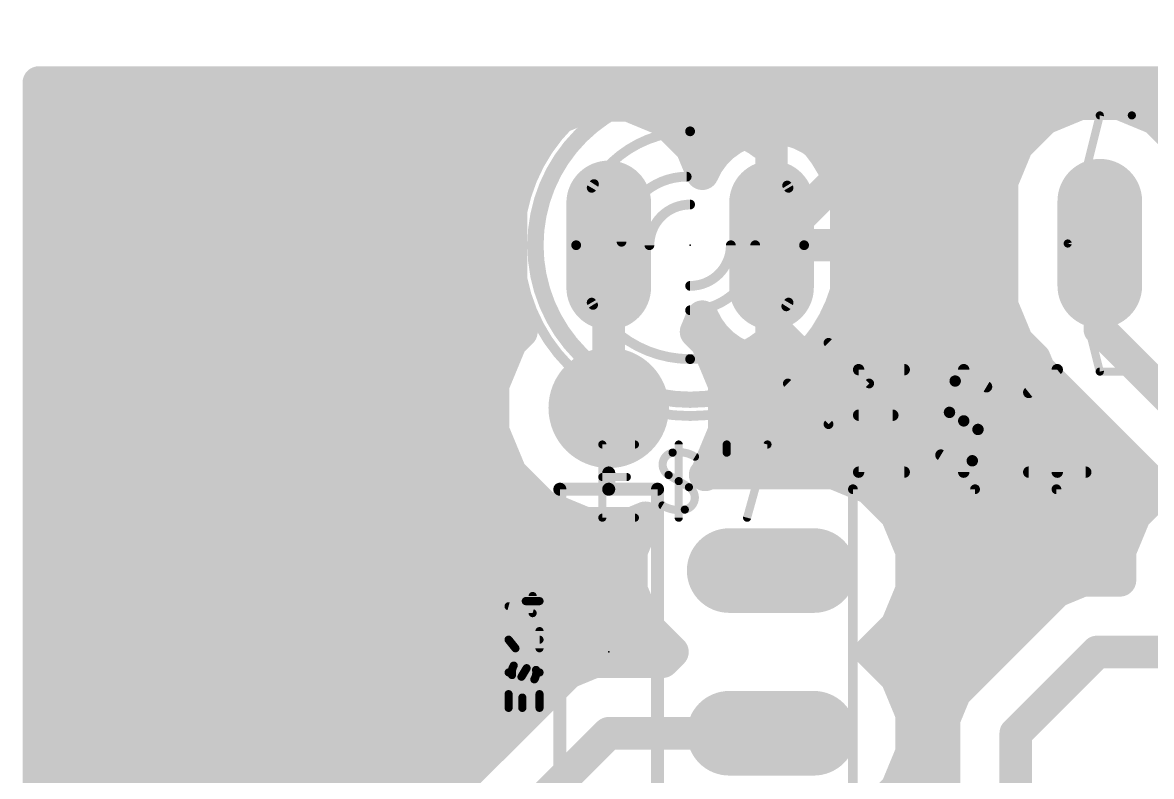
# Model space of a CAD drawing. Extents: x -1 to 30.7, y -1 to 60.6.
# Drawn here: x -0.25 to 17.36, y 48.86 to 60.63 of the extents above; entities that cross this region are included whole.
import ezdxf

# ---------------------------------------------------------------- set-up
doc = ezdxf.new("R2010")
doc.units = 0
for name, color, linetype in [('16', 175, 'CONTINUOUS'), ('17', 82, 'CONTINUOUS'), ('20', 30, 'CONTINUOUS'), ('21', 253, 'CONTINUOUS'), ('23', 7, 'CONTINUOUS'), ('25', 253, 'CONTINUOUS'), ('51', 253, 'CONTINUOUS')]:
    doc.layers.add(name, color=color, linetype=linetype)

# ---------------------------------------------------------------- blocks, each defined once
blk = doc.blocks.new('LONGP100')
at = {"const_width": 1}
blk.add_lwpolyline([(-0.5, 0), (0.5, 0)], dxfattribs=at)
at = {"const_width": 0.5}
for points in [[(-0.5, 0.25, 1), (-0.5, -0.25)], [(0.5, -0.25, 1), (0.5, 0.25)]]:
    blk.add_lwpolyline(points, format="xyb", dxfattribs=at)
blk = doc.blocks.new('ROUNDP')
at = {"const_width": 0.5}
blk.add_lwpolyline([(0, -0.25, 1), (0, 0.25, 1), (0, -0.25)], format="xyb", dxfattribs=at)

msp = doc.modelspace()

# ---------------------------------------------------------------- linework, layer by layer
at = {"layer": '16', "const_width": 0.508}
for points in [[(0, 6.1042), (0, 59.69)], [(0, 59.69), (30.48, 59.69)], [(13.97, 59.69), (11.43, 57.15)], [(17.78, 59.69), (13.97, 59.69)], [(0, 59.436), (30.48, 59.436)], [(8.5869, 59.3344), (8.0267, 59.1024)], [(9.1931, 59.3344), (8.5869, 59.3344)], [(9.7533, 59.1024), (9.1931, 59.3344)], [(16.2481, 59.361), (15.6879, 59.129)], [(16.8543, 59.361), (16.2481, 59.361)], [(17.4145, 59.129), (16.8543, 59.361)], [(8.0267, 59.1024), (7.598, 58.6737)], [(10.182, 58.6737), (9.7533, 59.1024)], [(15.6879, 59.129), (15.2592, 58.7003)], [(17.8432, 58.7003), (17.4145, 59.129)], [(0, 58.928), (7.8523, 58.928)], [(9.9277, 58.928), (11.0886, 58.928)], [(11.1564, 58.95), (10.9815, 58.8932)], [(11.338, 58.9788), (11.1564, 58.95)], [(11.43, 58.9788), (11.338, 58.9788)], [(11.522, 58.9788), (11.43, 58.9788)], [(11.43, 58.9788), (11.43, 57.15)], [(11.43, 57.15), (11.43, 58.9788)], [(11.43, 58.928), (11.43, 58.928)], [(11.7036, 58.95), (11.522, 58.9788)], [(11.8785, 58.8932), (11.7036, 58.95)], [(11.7714, 58.928), (15.4869, 58.928)], [(10.8176, 58.8097), (10.6688, 58.7016)], [(10.9815, 58.8932), (10.8176, 58.8097)], [(12.0424, 58.8097), (11.8785, 58.8932)], [(12.1912, 58.7016), (12.0424, 58.8097)], [(7.598, 58.6737), (7.366, 58.1135)], [(10.3508, 58.266), (10.182, 58.6737)], [(10.5388, 58.5716), (10.4307, 58.4228)], [(10.6688, 58.7016), (10.5388, 58.5716)], [(12.3212, 58.5716), (12.1912, 58.7016)], [(12.4293, 58.4228), (12.3212, 58.5716)], [(15.2592, 58.7003), (15.0272, 58.1401)], [(0, 58.42), (7.4929, 58.42)], [(10.2871, 58.42), (10.4293, 58.42)], [(10.4307, 58.4228), (10.3508, 58.266)], [(11.43, 58.42), (11.43, 58.42)], [(12.5128, 58.2589), (12.4293, 58.4228)], [(12.4307, 58.42), (15.1431, 58.42)], [(12.5696, 58.084), (12.5128, 58.2589)], [(7.366, 58.1135), (7.366, 56.1865)], [(12.5984, 57.9024), (12.5696, 58.084)], [(15.0272, 58.1401), (15.0272, 56.2131)], [(0, 57.912), (7.366, 57.912)], [(11.43, 57.912), (11.43, 57.912)], [(12.5969, 57.912), (15.0272, 57.912)], [(12.5984, 57.15), (12.5984, 57.9024)], [(0, 57.404), (7.366, 57.404)], [(11.43, 57.404), (11.43, 57.404)], [(12.5984, 57.404), (15.0272, 57.404)], [(16.5512, 57.1766), (16.5512, 55.8388)], [(8.89, 57.15), (8.89, 54.61)], [(11.43, 55.3212), (11.43, 57.15)], [(11.43, 57.15), (11.43, 57.15)], [(11.43, 57.15), (11.43, 55.3212)], [(12.5984, 57.15), (11.43, 57.15)], [(11.43, 57.15), (11.43, 57.15)], [(11.43, 57.15), (12.5984, 57.15)], [(11.43, 57.15), (11.43, 57.15)], [(11.43, 55.88), (11.43, 57.15)], [(12.5984, 56.3976), (12.5984, 57.15)], [(0, 56.896), (7.366, 56.896)], [(11.43, 56.896), (11.43, 56.896)], [(12.5984, 56.896), (15.0272, 56.896)], [(0, 56.388), (7.366, 56.388)], [(11.43, 56.388), (11.43, 56.388)], [(12.5696, 56.216), (12.5984, 56.3976)], [(12.5969, 56.388), (15.0272, 56.388)], [(7.366, 56.1865), (7.5271, 55.7975)], [(12.5128, 56.0411), (12.5696, 56.216)], [(15.0272, 56.2131), (15.2592, 55.6529)], [(10.2529, 55.7975), (10.3508, 56.034)], [(10.3508, 56.034), (10.4307, 55.8772)], [(12.4293, 55.8772), (12.5128, 56.0411)], [(0, 55.88), (7.4929, 55.88)], [(7.5271, 55.7975), (7.3612, 55.6315)], [(10.4188, 55.6315), (10.2529, 55.7975)], [(10.2871, 55.88), (10.4293, 55.88)], [(10.4307, 55.8772), (10.5388, 55.7284)], [(11.43, 55.88), (11.43, 55.88)], [(13.97, 53.34), (11.43, 55.88)], [(12.3212, 55.7284), (12.4293, 55.8772)], [(12.4307, 55.88), (15.1652, 55.88)], [(16.5512, 55.8388), (19.05, 53.34)], [(7.3612, 55.6315), (7.0866, 54.9687)], [(10.6934, 54.9687), (10.4188, 55.6315)], [(10.5388, 55.7284), (10.6688, 55.5984)], [(10.6688, 55.5984), (10.8176, 55.4903)], [(12.0424, 55.4903), (12.1912, 55.5984)], [(12.1912, 55.5984), (12.3212, 55.7284)], [(15.2592, 55.6529), (15.5312, 55.381)], [(10.8176, 55.4903), (10.9815, 55.4068)], [(10.9815, 55.4068), (11.1564, 55.35)], [(11.7036, 55.35), (11.8785, 55.4068)], [(11.8785, 55.4068), (12.0424, 55.4903)], [(0, 55.372), (7.2536, 55.372)], [(10.5264, 55.372), (11.0886, 55.372)], [(11.1564, 55.35), (11.338, 55.3212)], [(11.338, 55.3212), (11.43, 55.3212)], [(11.43, 55.372), (11.43, 55.372)], [(11.43, 55.3212), (11.522, 55.3212)], [(11.522, 55.3212), (11.7036, 55.35)], [(11.7714, 55.372), (15.5349, 55.372)], [(15.5312, 55.381), (15.6037, 55.2057)], [(15.6037, 55.2057), (17.4869, 53.3226)], [(7.0866, 54.9687), (7.0866, 54.2513)], [(10.6934, 54.2513), (10.6934, 54.9687)], [(0, 54.864), (7.0866, 54.864)], [(10.6934, 54.864), (15.9455, 54.864)], [(0, 54.356), (7.0866, 54.356)], [(10.6934, 54.356), (16.4535, 54.356)], [(7.0866, 54.2513), (7.3612, 53.5885)], [(10.4188, 53.5885), (10.6934, 54.2513)], [(0, 53.848), (7.2536, 53.848)], [(10.5264, 53.848), (16.9615, 53.848)], [(7.3612, 53.5885), (7.8685, 53.0812)], [(10.4665, 53.594), (10.3946, 53.5642)], [(10.3946, 53.5642), (10.4188, 53.5885)], [(12.3935, 53.594), (10.4665, 53.594)], [(12.9537, 53.362), (12.3935, 53.594)], [(0, 53.34), (7.6096, 53.34)], [(13.3824, 52.9333), (12.9537, 53.362)], [(12.9757, 53.34), (17.4695, 53.34)], [(13.97, 45.72), (13.97, 53.34)], [(17.4869, 53.3226), (17.0976, 52.9333)], [(7.8685, 53.0812), (8.5313, 52.8066)], [(13.6144, 52.3731), (13.3824, 52.9333)], [(17.0976, 52.9333), (16.8656, 52.3731)], [(0, 52.832), (8.47, 52.832)], [(8.5313, 52.8066), (9.2487, 52.8066)], [(9.4617, 52.8948), (9.2456, 52.3731)], [(9.2487, 52.8066), (9.4617, 52.8948)], [(9.31, 52.832), (9.4357, 52.832)], [(13.4243, 52.832), (17.0557, 52.832)], [(0, 52.324), (9.2456, 52.324)], [(9.2456, 52.3731), (9.2456, 51.7669)], [(13.6144, 51.7669), (13.6144, 52.3731)], [(13.6144, 52.324), (16.8656, 52.324)], [(16.8656, 52.3731), (16.8656, 51.9176)], [(16.2877, 51.9176), (15.8769, 51.7475)], [(16.8656, 51.9176), (16.2877, 51.9176)], [(0, 51.816), (9.2456, 51.816)], [(9.2456, 51.7669), (9.4776, 51.2067)], [(13.3824, 51.2067), (13.6144, 51.7669)], [(13.6144, 51.816), (16.0424, 51.816)], [(15.8769, 51.7475), (15.5625, 51.4331)], [(15.5625, 51.4331), (14.2925, 50.1631)], [(0, 51.308), (9.4357, 51.308)], [(9.4776, 51.2067), (9.8843, 50.8)], [(12.9757, 50.8), (13.3824, 51.2067)], [(13.4243, 51.308), (15.4375, 51.308)], [(0, 50.8), (9.8843, 50.8)], [(8.6677, 50.6476), (8.2569, 50.4775)], [(9.7319, 50.6476), (8.6677, 50.6476)], [(9.8843, 50.8), (9.7319, 50.6476)], [(13.3824, 50.3933), (12.9757, 50.8)], [(12.9757, 50.8), (14.9295, 50.8)], [(15.24, 49.53), (16.51, 50.8)], [(16.51, 50.8), (17.78, 50.8)], [(8.2569, 50.4775), (5.7169, 47.9375)], [(0, 50.292), (8.0715, 50.292)], [(13.6144, 49.8331), (13.3824, 50.3933)], [(13.4243, 50.292), (14.4215, 50.292)], [(14.2925, 50.1631), (14.1224, 49.7523)], [(0, 49.784), (7.5635, 49.784)], [(13.6144, 49.2269), (13.6144, 49.8331)], [(13.6144, 49.784), (14.1355, 49.784)], [(14.1224, 49.7523), (14.1224, 46.7677)], [(8.89, 49.53), (6.35, 46.99)], [(11.43, 49.53), (8.89, 49.53)], [(15.24, 46.99), (15.24, 49.53)], [(0, 49.276), (7.0555, 49.276)], [(13.6144, 49.276), (14.1224, 49.276)], [(13.3824, 48.6667), (13.6144, 49.2269)], [(0, 48.768), (6.5475, 48.768)], [(13.4243, 48.768), (14.1224, 48.768)], [(12.9757, 48.26), (13.3824, 48.6667)]]:
    msp.add_lwpolyline(points, dxfattribs=at)
at = {"layer": '16', "const_width": 0.254}
for points in [[(0.127, 59.69, 1), (-0.127, 59.69)], [(0, 59.817, 1), (0, 59.563)], [(13.97, 59.817, 1), (13.97, 59.563)], [(14.0598, 59.6002, 1), (13.8802, 59.7798)], [(0, 59.563, 1), (0, 59.309)], [(8.5869, 59.4614, 1), (8.5869, 59.2074)], [(8.6355, 59.2171, 1), (8.5383, 59.4517)], [(9.2417, 59.4517, 1), (9.1445, 59.2171)], [(9.1931, 59.2074, 1), (9.1931, 59.4614)], [(16.2481, 59.488, 1), (16.2481, 59.234)], [(16.2967, 59.2437, 1), (16.1995, 59.4783)], [(16.9029, 59.4783, 1), (16.8057, 59.2437)], [(16.8543, 59.234, 1), (16.8543, 59.488)], [(8.1165, 59.0126, 1), (7.9369, 59.1922)], [(9.8431, 59.1922, 1), (9.6635, 59.0126)], [(15.6393, 59.2463, 1), (15.7365, 59.0116)], [(15.7777, 59.0392, 1), (15.5981, 59.2188)], [(17.5043, 59.2188, 1), (17.3247, 59.0392)], [(17.3659, 59.0116, 1), (17.4631, 59.2463)], [(0, 59.055, 1), (0, 58.801)], [(7.8523, 58.801, 1), (7.8523, 59.055)], [(7.9781, 59.2197, 1), (8.0753, 58.985)], [(9.7047, 58.985, 1), (9.8019, 59.2197)], [(9.9277, 59.055, 1), (9.9277, 58.801)], [(11.1365, 59.0755, 1), (11.1763, 58.8246)], [(11.0886, 58.801, 1), (11.0886, 59.055)], [(11.1956, 58.8292, 1), (11.1172, 59.0708)], [(11.338, 59.1058, 1), (11.338, 58.8518)], [(11.43, 59.1058, 1), (11.43, 58.8518)], [(11.557, 58.9788, 1), (11.303, 58.9788)], [(11.557, 58.9788, 1), (11.303, 58.9788)], [(11.43, 59.055, 1), (11.43, 58.801)], [(11.3579, 58.8534, 1), (11.3182, 59.1042)], [(11.5418, 59.1042, 1), (11.5021, 58.8534)], [(11.43, 58.8518, 1), (11.43, 59.1058)], [(11.43, 58.801, 1), (11.43, 59.055)], [(11.522, 58.8518, 1), (11.522, 59.1058)], [(11.7428, 59.0708, 1), (11.6644, 58.8292)], [(11.7714, 59.055, 1), (11.7714, 58.801)], [(11.6837, 58.8246, 1), (11.7235, 59.0755)], [(15.4869, 58.801, 1), (15.4869, 59.055)], [(10.76, 58.9229, 1), (10.8753, 58.6965)], [(10.8923, 58.707, 1), (10.743, 58.9124)], [(10.9422, 59.014, 1), (11.0207, 58.7724)], [(11.0391, 58.78, 1), (10.9238, 59.0064)], [(11.9362, 59.0064, 1), (11.8209, 58.78)], [(11.8393, 58.7724, 1), (11.9178, 59.014)], [(12.117, 58.9124, 1), (11.9677, 58.707)], [(11.9847, 58.6965, 1), (12.1, 58.9229)], [(7.5082, 58.7635, 1), (7.6878, 58.5839)], [(7.7153, 58.6251, 1), (7.4807, 58.7223)], [(10.2993, 58.7223, 1), (10.0646, 58.6251)], [(10.0922, 58.5839, 1), (10.2718, 58.7635)], [(10.6415, 58.4969, 1), (10.436, 58.6462)], [(10.5942, 58.8043, 1), (10.7435, 58.5989)], [(10.7586, 58.6118, 1), (10.579, 58.7914)], [(12.281, 58.7914, 1), (12.1014, 58.6118)], [(12.1165, 58.5989, 1), (12.2658, 58.8043)], [(12.4239, 58.6462, 1), (12.2185, 58.4969)], [(15.1694, 58.7901, 1), (15.349, 58.6105)], [(15.3765, 58.6517, 1), (15.1419, 58.7489)], [(0, 58.547, 1), (0, 58.293)], [(7.4929, 58.293, 1), (7.4929, 58.547)], [(10.2871, 58.547, 1), (10.2871, 58.293)], [(10.5439, 58.3651, 1), (10.3175, 58.4804)], [(10.449, 58.6614, 1), (10.6286, 58.4818)], [(10.4293, 58.293, 1), (10.4293, 58.547)], [(11.43, 58.547, 1), (11.43, 58.293)], [(11.43, 58.293, 1), (11.43, 58.547)], [(12.2314, 58.4818, 1), (12.411, 58.6614)], [(12.5425, 58.4804, 1), (12.3161, 58.3651)], [(12.4307, 58.547, 1), (12.4307, 58.293)], [(15.1431, 58.293, 1), (15.1431, 58.547)], [(10.3279, 58.4974, 1), (10.5334, 58.3481)], [(12.3266, 58.3481, 1), (12.532, 58.4974)], [(12.6336, 58.2982, 1), (12.392, 58.2197)], [(7.493, 58.1135, 1), (7.239, 58.1135)], [(10.2377, 58.3237, 1), (10.464, 58.2084)], [(10.2335, 58.2174, 1), (10.4682, 58.3146)], [(12.3996, 58.2013, 1), (12.626, 58.3166)], [(12.6951, 58.1039, 1), (12.4442, 58.0641)], [(15.1542, 58.1401, 1), (14.9002, 58.1401)], [(14.9099, 58.1887, 1), (15.1445, 58.0915)], [(0, 58.039, 1), (0, 57.785)], [(7.2487, 58.1621, 1), (7.4833, 58.0649)], [(7.366, 57.785, 1), (7.366, 58.039)], [(11.43, 58.039, 1), (11.43, 57.785)], [(11.43, 57.785, 1), (11.43, 58.039)], [(12.4488, 58.0448, 1), (12.6904, 58.1232)], [(12.5969, 58.039, 1), (12.5969, 57.785)], [(12.7254, 57.9024, 1), (12.4714, 57.9024)], [(15.0272, 57.785, 1), (15.0272, 58.039)], [(12.473, 57.8825, 1), (12.7238, 57.9222)], [(0, 57.531, 1), (0, 57.277)], [(7.366, 57.277, 1), (7.366, 57.531)], [(11.43, 57.531, 1), (11.43, 57.277)], [(11.43, 57.277, 1), (11.43, 57.531)], [(12.5984, 57.531, 1), (12.5984, 57.277)], [(15.0272, 57.277, 1), (15.0272, 57.531)], [(16.6782, 57.1766, 1), (16.4242, 57.1766)], [(9.017, 57.15, 1), (8.763, 57.15)], [(11.557, 57.15, 1), (11.303, 57.15)], [(11.43, 57.277, 1), (11.43, 57.023)], [(11.557, 57.15, 1), (11.303, 57.15)], [(11.43, 57.277, 1), (11.43, 57.023)], [(11.557, 57.15, 1), (11.303, 57.15)], [(11.43, 57.277, 1), (11.43, 57.023)], [(11.43, 57.277, 1), (11.43, 57.023)], [(11.557, 57.15, 1), (11.303, 57.15)], [(11.3402, 57.2398, 1), (11.5198, 57.0602)], [(11.303, 57.15, 1), (11.557, 57.15)], [(11.303, 57.15, 1), (11.557, 57.15)], [(11.303, 57.15, 1), (11.557, 57.15)], [(11.43, 57.023, 1), (11.43, 57.277)], [(11.43, 57.023, 1), (11.43, 57.277)], [(12.7254, 57.15, 1), (12.4714, 57.15)], [(12.4714, 57.15, 1), (12.7254, 57.15)], [(12.5984, 57.023, 1), (12.5984, 57.277)], [(12.5984, 57.023, 1), (12.5984, 57.277)], [(0, 57.023, 1), (0, 56.769)], [(7.366, 56.769, 1), (7.366, 57.023)], [(11.43, 57.023, 1), (11.43, 56.769)], [(11.43, 56.769, 1), (11.43, 57.023)], [(12.5984, 57.023, 1), (12.5984, 56.769)], [(15.0272, 56.769, 1), (15.0272, 57.023)], [(0, 56.515, 1), (0, 56.261)], [(7.366, 56.261, 1), (7.366, 56.515)], [(11.43, 56.515, 1), (11.43, 56.261)], [(11.43, 56.261, 1), (11.43, 56.515)], [(12.5969, 56.515, 1), (12.5969, 56.261)], [(12.7238, 56.3778, 1), (12.473, 56.4175)], [(15.0272, 56.261, 1), (15.0272, 56.515)], [(7.4833, 56.2351, 1), (7.2487, 56.1379)], [(12.4442, 56.2359, 1), (12.6951, 56.1961)], [(12.6904, 56.1768, 1), (12.4488, 56.2552)], [(12.4714, 56.3976, 1), (12.7254, 56.3976)], [(15.1445, 56.2617, 1), (14.9099, 56.1645)], [(7.239, 56.1865, 1), (7.493, 56.1865)], [(10.464, 56.0916, 1), (10.2377, 55.9763)], [(10.4682, 55.9854, 1), (10.2335, 56.0826)], [(12.392, 56.0803, 1), (12.6336, 56.0018)], [(12.626, 55.9834, 1), (12.3996, 56.0987)], [(14.9002, 56.2131, 1), (15.1542, 56.2131)], [(0, 56.007, 1), (0, 55.753)], [(7.6169, 55.7077, 1), (7.4373, 55.8873)], [(7.4929, 55.753, 1), (7.4929, 56.007)], [(10.3427, 55.8873, 1), (10.1631, 55.7077)], [(10.2871, 56.007, 1), (10.2871, 55.753)], [(10.5334, 55.9519, 1), (10.3279, 55.8026)], [(10.3175, 55.8196, 1), (10.5439, 55.9349)], [(10.4293, 55.753, 1), (10.4293, 56.007)], [(11.43, 56.007, 1), (11.43, 55.753)], [(11.5198, 55.9698, 1), (11.3402, 55.7902)], [(11.303, 55.88, 1), (11.557, 55.88)], [(11.43, 55.753, 1), (11.43, 56.007)], [(12.3161, 55.9349, 1), (12.5425, 55.8196)], [(12.4307, 56.007, 1), (12.4307, 55.753)], [(12.532, 55.8026, 1), (12.3266, 55.9519)], [(15.1652, 55.753, 1), (15.1652, 56.007)], [(16.641, 55.9286, 1), (16.4614, 55.749)], [(7.2713, 55.7213, 1), (7.451, 55.5417)], [(7.4785, 55.5829, 1), (7.2438, 55.6801)], [(7.4098, 55.7489, 1), (7.6444, 55.8461)], [(10.1356, 55.8461, 1), (10.3702, 55.7489)], [(10.5362, 55.6801, 1), (10.3015, 55.5829)], [(10.329, 55.5417, 1), (10.5086, 55.7213)], [(10.6286, 55.8182, 1), (10.449, 55.6386)], [(10.436, 55.6538, 1), (10.6415, 55.8031)], [(10.7435, 55.7011, 1), (10.5942, 55.4956)], [(12.2658, 55.4956, 1), (12.1165, 55.7011)], [(12.2185, 55.8031, 1), (12.4239, 55.6538)], [(12.411, 55.6386, 1), (12.2314, 55.8182)], [(15.349, 55.7427, 1), (15.1694, 55.5631)], [(15.1419, 55.6043, 1), (15.3765, 55.7015)], [(16.4242, 55.8388, 1), (16.6782, 55.8388)], [(10.579, 55.5086, 1), (10.7586, 55.6882)], [(10.8753, 55.6035, 1), (10.76, 55.3771)], [(10.743, 55.3875, 1), (10.8923, 55.593)], [(11.0207, 55.5276, 1), (10.9422, 55.286)], [(11.9178, 55.286, 1), (11.8393, 55.5276)], [(11.9677, 55.593, 1), (12.117, 55.3875)], [(12.1, 55.3771, 1), (11.9847, 55.6035)], [(12.1014, 55.6882, 1), (12.281, 55.5086)], [(0, 55.499, 1), (0, 55.245)], [(7.2536, 55.245, 1), (7.2536, 55.499)], [(10.5264, 55.499, 1), (10.5264, 55.245)], [(10.9238, 55.2936, 1), (11.0391, 55.52)], [(11.1763, 55.4754, 1), (11.1365, 55.2245)], [(11.0886, 55.245, 1), (11.0886, 55.499)], [(11.1172, 55.2292, 1), (11.1956, 55.4708)], [(11.338, 55.4482, 1), (11.338, 55.1942)], [(11.43, 55.499, 1), (11.43, 55.245)], [(11.43, 55.4482, 1), (11.43, 55.1942)], [(11.3182, 55.1958, 1), (11.3579, 55.4466)], [(11.5021, 55.4466, 1), (11.5418, 55.1958)], [(11.43, 55.245, 1), (11.43, 55.499)], [(11.43, 55.1942, 1), (11.43, 55.4482)], [(11.522, 55.1942, 1), (11.522, 55.4482)], [(11.6644, 55.4708, 1), (11.7428, 55.2292)], [(11.7714, 55.499, 1), (11.7714, 55.245)], [(11.7235, 55.2245, 1), (11.6837, 55.4754)], [(11.8209, 55.52, 1), (11.9362, 55.2936)], [(15.6485, 55.4296, 1), (15.4138, 55.3324)], [(15.4413, 55.2912, 1), (15.621, 55.4708)], [(15.5349, 55.245, 1), (15.5349, 55.499)], [(11.303, 55.3212, 1), (11.557, 55.3212)], [(11.303, 55.3212, 1), (11.557, 55.3212)], [(15.6935, 55.2955, 1), (15.5139, 55.1159)], [(15.4864, 55.1571, 1), (15.7211, 55.2543)], [(7.2136, 54.9687, 1), (6.9596, 54.9687)], [(6.9693, 55.0173, 1), (7.2039, 54.9201)], [(10.8204, 54.9687, 1), (10.5664, 54.9687)], [(10.5761, 54.9201, 1), (10.8107, 55.0173)], [(0, 54.991, 1), (0, 54.737)], [(7.0866, 54.737, 1), (7.0866, 54.991)], [(10.6934, 54.991, 1), (10.6934, 54.737)], [(15.9455, 54.737, 1), (15.9455, 54.991)], [(0, 54.483, 1), (0, 54.229)], [(7.0866, 54.229, 1), (7.0866, 54.483)], [(8.763, 54.61, 1), (9.017, 54.61)], [(10.6934, 54.483, 1), (10.6934, 54.229)], [(16.4535, 54.229, 1), (16.4535, 54.483)], [(7.2039, 54.2999, 1), (6.9693, 54.2027)], [(10.8107, 54.2027, 1), (10.5761, 54.2999)], [(6.9596, 54.2513, 1), (7.2136, 54.2513)], [(10.5664, 54.2513, 1), (10.8204, 54.2513)], [(0, 53.975, 1), (0, 53.721)], [(7.2536, 53.721, 1), (7.2536, 53.975)], [(10.5264, 53.975, 1), (10.5264, 53.721)], [(16.9615, 53.721, 1), (16.9615, 53.975)], [(7.451, 53.6783, 1), (7.2713, 53.4987)], [(7.2438, 53.5399, 1), (7.4785, 53.6371)], [(10.346, 53.6816, 1), (10.4432, 53.4469)], [(10.3048, 53.6541, 1), (10.4844, 53.4744)], [(10.3015, 53.6371, 1), (10.5362, 53.5399)], [(10.5086, 53.4986, 1), (10.3291, 53.6783)], [(10.4665, 53.721, 1), (10.4665, 53.467)], [(10.5151, 53.4767, 1), (10.4179, 53.7113)], [(12.4421, 53.7113, 1), (12.3449, 53.4767)], [(12.3935, 53.467, 1), (12.3935, 53.721)], [(0, 53.467, 1), (0, 53.213)], [(7.6096, 53.213, 1), (7.6096, 53.467)], [(13.0435, 53.4518, 1), (12.8639, 53.2722)], [(12.9757, 53.467, 1), (12.9757, 53.213)], [(12.9051, 53.2446, 1), (13.0023, 53.4793)], [(14.097, 53.34, 1), (13.843, 53.34)], [(13.8802, 53.2502, 1), (14.0598, 53.4298)], [(17.5767, 53.2328, 1), (17.3971, 53.4124)], [(17.3971, 53.2328, 1), (17.5767, 53.4124)], [(17.4695, 53.213, 1), (17.4695, 53.467)], [(7.9171, 53.1985, 1), (7.8199, 52.9638)], [(7.7787, 52.9913, 1), (7.9583, 53.171)], [(13.4997, 52.9819, 1), (13.265, 52.8847)], [(17.2149, 52.8847, 1), (16.9803, 52.9819)], [(0, 52.959, 1), (0, 52.705)], [(8.5313, 52.9336, 1), (8.5313, 52.6796)], [(8.47, 52.705, 1), (8.47, 52.959)], [(8.4827, 52.6893, 1), (8.5799, 52.9239)], [(9.2001, 52.9239, 1), (9.2973, 52.6893)], [(9.31, 52.959, 1), (9.31, 52.705)], [(9.2487, 52.6796, 1), (9.2487, 52.9336)], [(9.579, 52.8462, 1), (9.3444, 52.9434)], [(9.5103, 52.7775, 1), (9.4131, 53.0121)], [(9.4357, 52.705, 1), (9.4357, 52.959)], [(13.2926, 52.8435, 1), (13.4722, 53.0231)], [(13.4243, 52.959, 1), (13.4243, 52.705)], [(17.0078, 53.0231, 1), (17.1874, 52.8435)], [(17.0557, 52.705, 1), (17.0557, 52.959)], [(0, 52.451, 1), (0, 52.197)], [(9.3726, 52.3731, 1), (9.1186, 52.3731)], [(9.1283, 52.4217, 1), (9.3629, 52.3245)], [(9.2456, 52.197, 1), (9.2456, 52.451)], [(13.7414, 52.3731, 1), (13.4874, 52.3731)], [(13.6144, 52.451, 1), (13.6144, 52.197)], [(13.4971, 52.3245, 1), (13.7317, 52.4217)], [(16.9926, 52.3731, 1), (16.7386, 52.3731)], [(16.7483, 52.4217, 1), (16.9829, 52.3245)], [(16.8656, 52.197, 1), (16.8656, 52.451)], [(16.2877, 52.0446, 1), (16.2877, 51.7906)], [(16.3363, 51.8003, 1), (16.2391, 52.0349)], [(16.8656, 51.7906, 1), (16.8656, 52.0446)], [(0, 51.943, 1), (0, 51.689)], [(9.3629, 51.8155, 1), (9.1283, 51.7183)], [(9.2456, 51.689, 1), (9.2456, 51.943)], [(13.6144, 51.943, 1), (13.6144, 51.689)], [(13.7317, 51.7183, 1), (13.4971, 51.8155)], [(15.8283, 51.8648, 1), (15.9255, 51.6301)], [(15.9667, 51.6577, 1), (15.7871, 51.8373)], [(16.0424, 51.689, 1), (16.0424, 51.943)], [(16.7386, 51.9176, 1), (16.9926, 51.9176)], [(9.1186, 51.7669, 1), (9.3726, 51.7669)], [(13.4874, 51.7669, 1), (13.7414, 51.7669)], [(15.4727, 51.5229, 1), (15.6523, 51.3433)], [(15.6523, 51.3433, 1), (15.4727, 51.5229)], [(0, 51.435, 1), (0, 51.181)], [(9.5674, 51.2965, 1), (9.3878, 51.1169)], [(9.4357, 51.181, 1), (9.4357, 51.435)], [(13.4722, 51.1169, 1), (13.2926, 51.2965)], [(13.4243, 51.435, 1), (13.4243, 51.181)], [(15.4375, 51.181, 1), (15.4375, 51.435)], [(9.3603, 51.1581, 1), (9.5949, 51.2553)], [(13.265, 51.2553, 1), (13.4997, 51.1581)], [(0, 50.927, 1), (0, 50.673)], [(8.6677, 50.7746, 1), (8.6677, 50.5206)], [(8.7163, 50.5303, 1), (8.6191, 50.7649)], [(9.7319, 50.5206, 1), (9.7319, 50.7746)], [(9.9741, 50.7102, 1), (9.7945, 50.8898)], [(9.7945, 50.7102, 1), (9.9741, 50.8898)], [(9.8843, 50.673, 1), (9.8843, 50.927)], [(13.0655, 50.8898, 1), (12.8859, 50.7102)], [(12.9757, 50.927, 1), (12.9757, 50.673)], [(12.8859, 50.8898, 1), (13.0655, 50.7102)], [(14.9295, 50.673, 1), (14.9295, 50.927)], [(16.51, 50.927, 1), (16.51, 50.673)], [(16.5998, 50.7102, 1), (16.4202, 50.8898)], [(8.2083, 50.5948, 1), (8.3055, 50.3601)], [(8.3467, 50.3877, 1), (8.1671, 50.5673)], [(9.6421, 50.7374, 1), (9.8217, 50.5578)], [(0, 50.419, 1), (0, 50.165)], [(8.0715, 50.165, 1), (8.0715, 50.419)], [(13.4997, 50.4419, 1), (13.265, 50.3447)], [(13.2926, 50.3035, 1), (13.4722, 50.4831)], [(13.4243, 50.419, 1), (13.4243, 50.165)], [(14.4215, 50.165, 1), (14.4215, 50.419)], [(14.2027, 50.2529, 1), (14.3823, 50.0733)], [(14.4099, 50.1145, 1), (14.1752, 50.2117)], [(0, 49.911, 1), (0, 49.657)], [(7.5635, 49.657, 1), (7.5635, 49.911)], [(13.7414, 49.8331, 1), (13.4874, 49.8331)], [(13.6144, 49.911, 1), (13.6144, 49.657)], [(14.1355, 49.657, 1), (14.1355, 49.911)], [(13.4971, 49.7845, 1), (13.7317, 49.8817)], [(14.2494, 49.7523, 1), (13.9954, 49.7523)], [(14.0051, 49.8009, 1), (14.2397, 49.7037)], [(8.89, 49.657, 1), (8.89, 49.403)], [(8.9798, 49.4402, 1), (8.8002, 49.6198)], [(11.43, 49.403, 1), (11.43, 49.657)], [(15.367, 49.53, 1), (15.113, 49.53)], [(15.1502, 49.6198, 1), (15.3298, 49.4402)], [(0, 49.403, 1), (0, 49.149)], [(7.0555, 49.149, 1), (7.0555, 49.403)], [(13.6144, 49.403, 1), (13.6144, 49.149)], [(14.1224, 49.149, 1), (14.1224, 49.403)], [(13.4874, 49.2269, 1), (13.7414, 49.2269)], [(13.7317, 49.1783, 1), (13.4971, 49.2755)], [(0, 48.895, 1), (0, 48.641)], [(6.5475, 48.641, 1), (6.5475, 48.895)], [(13.4243, 48.895, 1), (13.4243, 48.641)], [(14.1224, 48.641, 1), (14.1224, 48.895)], [(13.4722, 48.5769, 1), (13.2926, 48.7565)]]:
    msp.add_lwpolyline(points, format="xyb", dxfattribs=at)
at = {"layer": '20', "const_width": 0.508}
for points in [[(3.81, 59.69), (0, 59.69)], [(0, 59.69), (0, 56.8416)], [(9.144, 59.69), (5.334, 59.69)], [(14.478, 59.69), (10.668, 59.69)], [(19.812, 59.69), (16.002, 59.69)], [(0, 55.3176), (0, 52.4691)], [(0, 50.9451), (0, 48.0967)]]:
    msp.add_lwpolyline(points, dxfattribs=at)
at = {"layer": '20', "const_width": 0.254}
for points in [[(0, 59.817, 1), (0, 59.563)], [(0.127, 59.69, 1), (-0.127, 59.69)], [(3.81, 59.563, 1), (3.81, 59.817)], [(5.334, 59.817, 1), (5.334, 59.563)], [(9.144, 59.563, 1), (9.144, 59.817)], [(10.668, 59.817, 1), (10.668, 59.563)], [(14.478, 59.563, 1), (14.478, 59.817)], [(16.002, 59.817, 1), (16.002, 59.563)], [(-0.127, 56.8416, 1), (0.127, 56.8416)], [(0.127, 55.3176, 1), (-0.127, 55.3176)], [(-0.127, 52.4691, 1), (0.127, 52.4691)], [(0.127, 50.9451, 1), (-0.127, 50.9451)]]:
    msp.add_lwpolyline(points, format="xyb", dxfattribs=at)
at = {"layer": '21'}
for points, const_width in [([(21.0512, 59.1766, 0.693), (17.0512, 59.1766)], 0.127), ([(10.16, 54.483, 1), (10.16, 59.817, 1), (10.16, 54.483)], 0.1524), ([(10.16, 54.737, 1), (10.16, 59.563, 1), (10.16, 54.737)], 0.254), ([(16.5512, 59.2084, 1), (16.5512, 59.1448)], 0.0635), ([(16.582, 59.1689, 1), (16.5204, 59.1843)], 0.0635), ([(17.0512, 59.2084, 1), (17.0512, 59.1448)], 0.0635), ([(17.0215, 59.1877, 1), (17.0809, 59.1655)], 0.0635), ([(17.0512, 59.1448, 1), (17.0512, 59.2084)], 0.0635), ([(10.16, 58.928, 0.2667), (8.6242, 58.0459)], 0.1524), ([(11.6958, 58.0459, 0.2667), (10.16, 58.928)], 0.1524), ([(10.16, 58.9661, 1), (10.16, 58.8899)], 0.0762), ([(10.16, 58.8899, 1), (10.16, 58.9661)], 0.0762), ([(8.5913, 58.0651, 1), (8.6571, 58.0267)], 0.0762), ([(11.6629, 58.0267, 1), (11.7287, 58.0651)], 0.0762), ([(16.082, 57.1843, 1), (16.0204, 57.1689)], 0.0635), ([(16.0204, 57.1843, 1), (16.082, 57.1689)], 0.0635), ([(8.6242, 56.2541, 0.2667), (10.16, 55.372)], 0.1524), ([(8.6571, 56.2733, 1), (8.5913, 56.2349)], 0.0762), ([(10.16, 55.372, 0.2667), (11.6958, 56.2541)], 0.1524), ([(11.7287, 56.2349, 1), (11.6629, 56.2733)], 0.0762), ([(12.3459, 55.6529, 1), (12.2921, 55.5991)], 0.0762), ([(10.16, 55.4101, 1), (10.16, 55.3339)], 0.0762), ([(10.16, 55.3339, 1), (10.16, 55.4101)], 0.0762), ([(16.5512, 55.2084, 1), (16.5512, 55.1448)], 0.0635), ([(16.5204, 55.1689, 1), (16.582, 55.1843)], 0.0635), ([(11.7109, 55.0179, 1), (11.6571, 54.9641)], 0.0762), ([(12.9809, 54.9641, 1), (12.9271, 55.0179)], 0.0762), ([(12.9271, 54.9641, 1), (12.9809, 55.0179)], 0.0762), ([(12.2921, 54.3829, 1), (12.3459, 54.3291)], 0.0762), ([(12.2921, 54.3291, 1), (12.3459, 54.3829)], 0.0762), ([(8.9408, 53.594, 1), (8.8392, 53.594)], 0.1016), ([(8.1788, 53.34, 1), (8.0772, 53.34)], 0.1016), ([(8.128, 53.3908, 1), (8.128, 53.2892)], 0.1016), ([(8.89, 53.3908, 1), (8.89, 53.2892)], 0.1016), ([(8.8392, 53.34, 1), (8.9408, 53.34)], 0.1016), ([(8.89, 53.2892, 1), (8.89, 53.3908)], 0.1016), ([(9.7028, 53.34, 1), (9.6012, 53.34)], 0.1016), ([(9.652, 53.2892, 1), (9.652, 53.3908)], 0.1016), ([(12.7, 53.3781, 1), (12.7, 53.3019)], 0.0762), ([(12.7381, 53.34, 1), (12.6619, 53.34)], 0.0762), ([(14.605, 53.34, 1), (15.875, 53.34)], 0.1524), ([(14.6431, 53.34, 1), (14.5669, 53.34)], 0.0762), ([(14.605, 53.3019, 1), (14.605, 53.3781)], 0.0762), ([(15.9131, 53.34, 1), (15.8369, 53.34)], 0.0762), ([(15.875, 53.3781, 1), (15.875, 53.3019)], 0.0762)]:
    msp.add_lwpolyline(points, format="xyb", dxfattribs=dict(at, const_width=const_width))
for points, const_width in [([(16.0512, 57.1766), (16.5512, 59.1766)], 0.127), ([(16.5512, 59.1766), (17.0512, 59.1766)], 0.127), ([(17.0512, 59.1766), (21.0512, 59.1766)], 0.127), ([(16.5512, 55.1766), (16.0512, 57.1766)], 0.127), ([(12.319, 55.626), (12.954, 54.991)], 0.1524), ([(21.5512, 55.1766), (16.5512, 55.1766)], 0.127), ([(11.684, 54.991), (12.319, 54.356)], 0.1524), ([(12.954, 54.991), (12.319, 54.356)], 0.1524), ([(8.89, 53.34), (8.89, 53.594)], 0.2032), ([(8.128, 48.26), (8.128, 53.34)], 0.2032), ([(8.128, 53.34), (8.89, 53.34)], 0.2032), ([(8.89, 53.34), (9.652, 53.34)], 0.2032), ([(9.652, 53.34), (9.652, 48.26)], 0.2032), ([(14.605, 53.34), (12.7, 53.34)], 0.1524), ([(12.7, 43.18), (12.7, 53.34)], 0.1524), ([(17.78, 53.34), (15.875, 53.34)], 0.1524)]:
    msp.add_lwpolyline(points, dxfattribs=dict(at, const_width=const_width))
at = {"layer": '23'}
for p in [(10.16, 57.15), (8.89, 50.8)]:
    msp.add_point(p, dxfattribs=at)
at = {"layer": '25'}
for points, const_width in [([(12.7889, 53.6067), (12.7889, 55.2069)], 0.1778), ([(12.7889, 55.2069), (13.5001, 55.2069)], 0.1778), ([(14.4285, 53.6067), (14.4285, 55.2069)], 0.1778), ([(15.4429, 54.8513), (15.8874, 55.2069)], 0.1778), ([(15.8874, 55.2069), (15.8874, 53.6067)], 0.1778), ([(14.4285, 54.4068), (14.2063, 54.5402)], 0.1778), ([(12.7889, 54.4957), (13.3223, 54.4957)], 0.1778), ([(14.4285, 54.4068), (14.6508, 54.2735)], 0.1778), ([(8.7909, 52.8955), (8.7909, 54.0385)], 0.127), ([(8.7909, 54.0385), (9.2989, 54.0385)], 0.127), ([(9.9822, 52.8955), (9.9822, 54.0385)], 0.127), ([(10.7315, 53.9115), (10.7315, 54.0385)], 0.127), ([(10.7315, 54.0385), (11.3665, 54.0385)], 0.127), ([(11.3665, 54.0385), (11.049, 52.8955)], 0.127), ([(8.7909, 53.5305), (9.1719, 53.5305)], 0.127), ([(9.9822, 53.467), (9.8235, 53.5623)], 0.127), ([(13.5001, 53.6067), (12.7889, 53.6067)], 0.1778), ([(15.4429, 53.6067), (16.3319, 53.6067)], 0.1778), ([(9.9822, 53.467), (10.141, 53.3718)], 0.127), ([(9.2989, 52.8955), (8.7909, 52.8955)], 0.127), ([(7.596, 51.5933), (7.8105, 51.5933)], 0.127), ([(7.7033, 51.4056), (7.7033, 51.6737)], 0.127), ([(7.3279, 51.5129), (7.7033, 51.4056)], 0.127), ([(7.8105, 50.857), (7.8105, 51.1251)], 0.127), ([(7.4351, 50.857), (7.3279, 50.991)], 0.127), ([(7.3279, 50.991), (7.8105, 50.991)], 0.127), ([(7.8105, 50.479), (7.3279, 50.479)], 0.127), ([(7.5692, 50.479), (7.529, 50.412)], 0.127), ([(7.5692, 50.479), (7.6094, 50.546)], 0.127), ([(7.3279, 49.9263), (7.3279, 50.1408)], 0.127), ([(7.8105, 50.1408), (7.8105, 49.9263)], 0.127), ([(7.5424, 49.9263), (7.5424, 50.0871)], 0.127), ([(7.8105, 49.9263), (7.3279, 49.9263)], 0.127)]:
    msp.add_lwpolyline(points, dxfattribs=dict(at, const_width=const_width))
for points, const_width in [([(12.7889, 55.2514, 1), (12.7889, 55.1625)], 0.0889), ([(12.8333, 55.2069, 1), (12.7445, 55.2069)], 0.0889), ([(13.5001, 55.1625, 1), (13.5001, 55.2514)], 0.0889), ([(14.7841, 54.9402, 0.1823), (14.2952, 55.0291)], 0.1778), ([(14.473, 55.2069, 1), (14.3841, 55.2069)], 0.0889), ([(15.9319, 55.2069, 1), (15.843, 55.2069)], 0.0889), ([(15.9152, 55.1722, 1), (15.8597, 55.2416)], 0.0889), ([(14.2952, 55.0291, 0.6917), (14.2063, 54.5402)], 0.1778), ([(14.2872, 55.0728, 1), (14.3032, 54.9854)], 0.0889), ([(14.3032, 54.9854, 1), (14.2872, 55.0728)], 0.0889), ([(14.7612, 54.9021, 1), (14.807, 54.9783)], 0.0889), ([(15.4152, 54.886, 1), (15.4707, 54.8166)], 0.0889), ([(14.2291, 54.5783, 1), (14.1834, 54.502)], 0.0889), ([(14.1834, 54.502, 1), (14.2291, 54.5783)], 0.0889), ([(12.7889, 54.5401, 1), (12.7889, 54.4513)], 0.0889), ([(13.3223, 54.4513, 1), (13.3223, 54.5401)], 0.0889), ([(14.4514, 54.4449, 1), (14.4056, 54.3687)], 0.0889), ([(14.4056, 54.3687, 1), (14.4514, 54.4449)], 0.0889), ([(14.5619, 53.7845, 0.6917), (14.6508, 54.2735)], 0.1778), ([(14.6736, 54.3116, 1), (14.6279, 54.2353)], 0.0889), ([(14.6279, 54.2353, 1), (14.6736, 54.3116)], 0.0889), ([(8.7909, 54.0703, 1), (8.7909, 54.0067)], 0.0635), ([(8.8227, 54.0385, 1), (8.7592, 54.0385)], 0.0635), ([(9.2989, 54.0067, 1), (9.2989, 54.0703)], 0.0635), ([(10.014, 54.0385, 1), (9.9505, 54.0385)], 0.0635), ([(10.7315, 54.0703, 1), (10.7315, 54.0067)], 0.0635), ([(10.7633, 54.0385, 1), (10.6997, 54.0385)], 0.0635), ([(11.3971, 54.03, 1), (11.3359, 54.047)], 0.0635), ([(11.3665, 54.0067, 1), (11.3665, 54.0703)], 0.0635), ([(9.887, 53.9115, 0.6917), (9.8235, 53.5623)], 0.127), ([(10.2362, 53.848, 0.1823), (9.887, 53.9115)], 0.127), ([(9.8812, 53.9427, 1), (9.8927, 53.8803)], 0.0635), ([(9.8927, 53.8803, 1), (9.8812, 53.9427)], 0.0635), ([(10.2199, 53.8208, 1), (10.2525, 53.8752)], 0.0635), ([(10.6997, 53.9115, 1), (10.7633, 53.9115)], 0.0635), ([(14.0729, 53.8734, 0.1823), (14.5619, 53.7845)], 0.1778), ([(14.0958, 53.9115, 1), (14.05, 53.8353)], 0.0889), ([(14.5539, 53.8282, 1), (14.5699, 53.7408)], 0.0889), ([(14.5699, 53.7408, 1), (14.5539, 53.8282)], 0.0889), ([(8.7909, 53.5623, 1), (8.7909, 53.4988)], 0.0635), ([(9.1719, 53.4988, 1), (9.1719, 53.5623)], 0.0635), ([(9.8398, 53.5895, 1), (9.8071, 53.535)], 0.0635), ([(9.8071, 53.535, 1), (9.8398, 53.5895)], 0.0635), ([(12.7889, 53.6512, 1), (12.7889, 53.5623)], 0.0889), ([(12.7445, 53.6067, 1), (12.8333, 53.6067)], 0.0889), ([(13.5001, 53.5623, 1), (13.5001, 53.6512)], 0.0889), ([(14.3841, 53.6067, 1), (14.473, 53.6067)], 0.0889), ([(15.4429, 53.6512, 1), (15.4429, 53.5623)], 0.0889), ([(15.843, 53.6067, 1), (15.9319, 53.6067)], 0.0889), ([(16.3319, 53.5623, 1), (16.3319, 53.6512)], 0.0889), ([(9.9985, 53.4942, 1), (9.9659, 53.4398)], 0.0635), ([(9.9659, 53.4398, 1), (9.9985, 53.4942)], 0.0635), ([(10.0775, 53.0225, 0.6917), (10.141, 53.3718)], 0.127), ([(10.1573, 53.399, 1), (10.1246, 53.3445)], 0.0635), ([(10.1246, 53.3445, 1), (10.1573, 53.399)], 0.0635), ([(9.7282, 53.086, 0.1823), (10.0775, 53.0225)], 0.127), ([(9.7445, 53.1132, 1), (9.7119, 53.0588)], 0.0635), ([(10.0717, 53.0537, 1), (10.0832, 52.9913)], 0.0635), ([(10.0832, 52.9913, 1), (10.0717, 53.0537)], 0.0635), ([(8.7909, 52.9273, 1), (8.7909, 52.8638)], 0.0635), ([(8.7592, 52.8955, 1), (8.8227, 52.8955)], 0.0635), ([(9.2989, 52.8638, 1), (9.2989, 52.9273)], 0.0635), ([(9.9505, 52.8955, 1), (10.014, 52.8955)], 0.0635), ([(11.0184, 52.904, 1), (11.0796, 52.887)], 0.0635), ([(7.596, 51.6251, 1), (7.596, 51.5615)], 0.0635), ([(7.735, 51.6737, 1), (7.6715, 51.6737)], 0.0635), ([(7.8105, 51.5615, 1), (7.8105, 51.6251)], 0.0635), ([(7.3366, 51.5434, 1), (7.3192, 51.4823)], 0.0635), ([(7.6715, 51.4056, 1), (7.735, 51.4056)], 0.0635), ([(7.6945, 51.3751, 1), (7.712, 51.4362)], 0.0635), ([(7.8422, 51.1251, 1), (7.7788, 51.1251)], 0.0635), ([(7.3527, 51.0109, 1), (7.3031, 50.9712)], 0.0635), ([(7.3279, 51.0228, 1), (7.3279, 50.9593)], 0.0635), ([(7.4104, 50.8372, 1), (7.4599, 50.8768)], 0.0635), ([(7.8105, 50.9593, 1), (7.8105, 51.0228)], 0.0635), ([(7.7788, 50.857, 1), (7.8422, 50.857)], 0.0635), ([(7.3279, 50.5107, 1), (7.3279, 50.4472)], 0.0635), ([(7.4083, 50.5862, 0.1823), (7.3815, 50.4388)], 0.127), ([(7.4356, 50.5699, 1), (7.3811, 50.6026)], 0.0635), ([(7.5964, 50.4627, 1), (7.542, 50.4953)], 0.0635), ([(7.7569, 50.5192, 0.6917), (7.6094, 50.546)], 0.127), ([(7.5822, 50.5624, 1), (7.6366, 50.5297)], 0.0635), ([(7.6366, 50.5297, 1), (7.5822, 50.5624)], 0.0635), ([(7.7301, 50.3717, 0.1822), (7.7569, 50.5192)], 0.127), ([(7.7881, 50.5249, 1), (7.7256, 50.5135)], 0.0635), ([(7.7256, 50.5135, 1), (7.7881, 50.5249)], 0.0635), ([(7.8105, 50.4472, 1), (7.8105, 50.5107)], 0.0635), ([(7.3815, 50.4388, 0.6917), (7.529, 50.412)], 0.127), ([(7.4128, 50.4445, 1), (7.3503, 50.4331)], 0.0635), ([(7.3503, 50.4331, 1), (7.4128, 50.4445)], 0.0635), ([(7.5018, 50.4283, 1), (7.5562, 50.3956)], 0.0635), ([(7.5562, 50.3956, 1), (7.5018, 50.4283)], 0.0635), ([(7.542, 50.4953, 1), (7.5964, 50.4627)], 0.0635), ([(7.7028, 50.3881, 1), (7.7573, 50.3554)], 0.0635), ([(7.3597, 50.1408, 1), (7.2962, 50.1408)], 0.0635), ([(7.8422, 50.1408, 1), (7.7788, 50.1408)], 0.0635), ([(7.5741, 50.0871, 1), (7.5106, 50.0871)], 0.0635), ([(7.3279, 49.958, 1), (7.3279, 49.8945)], 0.0635), ([(7.2962, 49.9263, 1), (7.3597, 49.9263)], 0.0635), ([(7.5106, 49.9263, 1), (7.5741, 49.9263)], 0.0635), ([(7.7788, 49.9263, 1), (7.8422, 49.9263)], 0.0635), ([(7.8105, 49.8945, 1), (7.8105, 49.958)], 0.0635)]:
    msp.add_lwpolyline(points, format="xyb", dxfattribs=dict(at, const_width=const_width))
at = {"layer": '51'}
for points, const_width in [([(10.1061, 58.2199, 0.4142), (9.0901, 57.2039)], 0.1524), ([(10.1061, 58.1818, 1), (10.1061, 58.258)], 0.0762), ([(8.66, 58.1046, 0.1426), (8.382, 57.15)], 0.1524), ([(8.6921, 58.0841, 1), (8.6279, 58.1251)], 0.0762), ([(11.938, 57.15, 0.1388), (11.6742, 58.0818)], 0.1524), ([(11.7066, 58.1018, 1), (11.6418, 58.0618)], 0.0762), ([(10.16, 57.785, 0.4142), (9.525, 57.15)], 0.1524), ([(10.16, 57.7469, 1), (10.16, 57.8231)], 0.0762), ([(9.052, 57.2039, 1), (9.1282, 57.2039)], 0.0762), ([(8.382, 57.15, 0.1388), (8.6458, 56.2182)], 0.1524), ([(8.4201, 57.15, 1), (8.3439, 57.15)], 0.0762), ([(8.3439, 57.15, 1), (8.4201, 57.15)], 0.0762), ([(9.4869, 57.15, 1), (9.5631, 57.15)], 0.0762), ([(10.16, 56.515, 0.4142), (10.795, 57.15)], 0.1524), ([(10.16, 56.134, 0.4142), (11.176, 57.15)], 0.1524), ([(10.8331, 57.15, 1), (10.7569, 57.15)], 0.0762), ([(11.2141, 57.15, 1), (11.1379, 57.15)], 0.0762), ([(11.66, 56.1954, 0.1426), (11.938, 57.15)], 0.1524), ([(11.9761, 57.15, 1), (11.8999, 57.15)], 0.0762), ([(11.8999, 57.15, 1), (11.9761, 57.15)], 0.0762), ([(10.16, 56.5531, 1), (10.16, 56.4769)], 0.0762), ([(8.6134, 56.1982, 1), (8.6782, 56.2382)], 0.0762), ([(10.16, 56.1721, 1), (10.16, 56.0959)], 0.0762), ([(11.6279, 56.2159, 1), (11.6921, 56.1749)], 0.0762)]:
    msp.add_lwpolyline(points, format="xyb", dxfattribs=dict(at, const_width=const_width))

# ---------------------------------------------------------------- block references
at = {"layer": '17'}
for name, p, xscale, yscale, rotation in [('LONGP100', (8.89, 57.15), 1.3208, 1.3208, 270), ('LONGP100', (8.89, 57.15), 1.3208, 1.3208, 270), ('LONGP100', (11.43, 57.15), 1.3208, 1.3208, 270), ('LONGP100', (11.43, 57.15), 1.3208, 1.3208, 270), ('LONGP100', (16.5512, 57.1766), 1.3208, 1.3208, 270), ('LONGP100', (16.5512, 57.1766), 1.3208, 1.3208, 270), ('ROUNDP', (8.89, 54.61), 1.8796, 1.8796, 90), ('ROUNDP', (8.89, 54.61), 1.8796, 1.8796, 90)]:
    msp.add_blockref(name, p, dxfattribs=dict(at, xscale=xscale, yscale=yscale, rotation=rotation))
at = {"layer": '17', "xscale": 1.3208, "yscale": 1.3208}
for p in [(11.43, 52.07), (11.43, 52.07), (11.43, 49.53), (11.43, 49.53)]:
    msp.add_blockref('LONGP100', p, dxfattribs=at)

doc.saveas('drawing.dxf')
